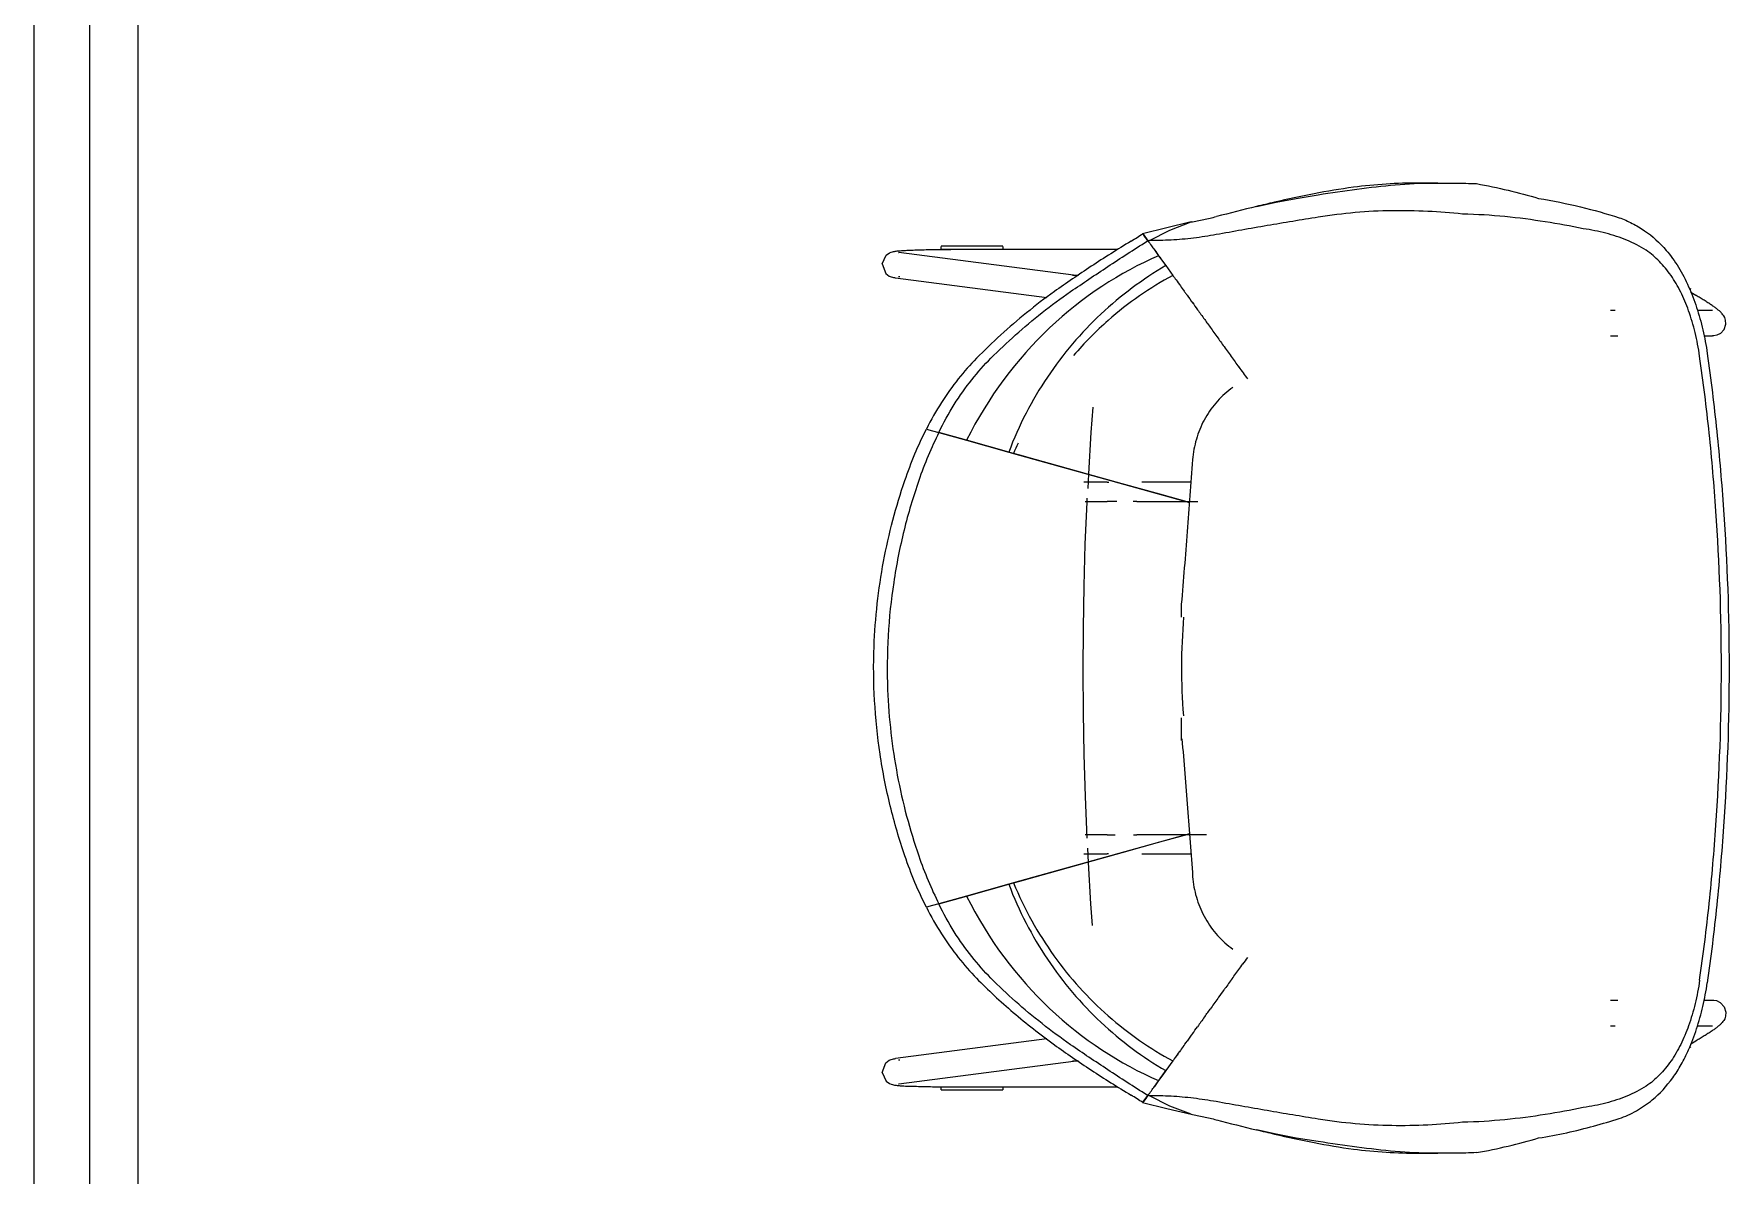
# Model space of a CAD drawing. Header units: millimetres. Extents: x 79795 to 317870, y -36033 to 97293.
# Drawn here: x 185895 to 186956, y 19766 to 20480 of the extents above; entities that cross this region are included whole.
import ezdxf

# ---------------------------------------------------------------- set-up
doc = ezdxf.new("R2010")
doc.units = ezdxf.units.MM
doc.header["$MEASUREMENT"] = 0
doc.layers.add('CSM-STL-XX-ZZ-M3-A-XXXX-00001_detached _19_04_21__rvt-1-Level 4$0$I-FURN', color=8, linetype='CONTINUOUS', lineweight=9)
doc.layers.add('I-FURN', color=8, linetype='CONTINUOUS', lineweight=9)

msp = doc.modelspace()

# ---------------------------------------------------------------- linework, layer by layer
at = {"layer": 'CSM-STL-XX-ZZ-M3-A-XXXX-00001_detached _19_04_21__rvt-1-Level 4$0$I-FURN'}
for p, q in [((185895.4, 21849.3), (185895.4, 19449.3)), ((185930.4, 19449.3), (185930.4, 21849.3)), ((185930.4, 19449.3), (185930.4, 21849.3)), ((185960.4, 21849.3), (185960.4, 19449.3))]:
    msp.add_line(p, q, dxfattribs=at)
at = {"layer": 'I-FURN'}
for p, q in [((186774, 20386.7), (186765.6, 20386.7)), ((186660.5, 20372), (186672.8, 20374.7)), ((186672.8, 20374.7), (186685.4, 20377.1)), ((186685.4, 20377.1), (186699.2, 20379.4)), ((186619.6, 20362.3), (186604.4, 20358.6)), ((186606.4, 20357.1), (186619.6, 20362.3)), ((186604.4, 20358.6), (186589.3, 20354.9)), ((186592.5, 20350.6), (186589.4, 20355)), ((186592.5, 20350.6), (186589.4, 20355)), ((186589.4, 20355), (186592.6, 20350.6)), ((186592.1, 20350.3), (186592.5, 20350.6)), ((186593.6, 20350.8), (186592.6, 20350.6)), ((186593.6, 20350.8), (186606.4, 20357.1)), ((186426.2, 20336.1), (186428.8, 20341.6)), ((186428.8, 20341.6), (186430.9, 20343)), ((186430.9, 20343), (186432, 20343.5)), ((186432, 20343.5), (186432.8, 20343.7)), ((186432.8, 20343.7), (186433.4, 20343.8)), ((186433.4, 20343.8), (186434, 20343.9)), ((186434, 20343.9), (186434.5, 20344)), ((186434.5, 20344), (186435.1, 20344.1)), ((186435.1, 20344.1), (186435.7, 20344.2)), ((186435.7, 20344.2), (186436.3, 20344.2)), ((186436.3, 20344.2), (186436.9, 20344.3)), ((186436.5, 20343.3), (186436.5, 20343.3)), ((186436.5, 20343.3), (186436.7, 20343.2)), ((186436.7, 20343.2), (186436.8, 20343.2)), ((186546, 20329.1), (186436.8, 20343.2)), ((186436.9, 20344.3), (186437.6, 20344.3)), ((186437.6, 20344.3), (186438.3, 20344.4)), ((186438.3, 20344.4), (186439.1, 20344.4)), ((186439.1, 20344.4), (186439.9, 20344.5)), ((186439.9, 20344.5), (186440.8, 20344.5)), ((186440.8, 20344.5), (186441.7, 20344.6)), ((186441.7, 20344.6), (186442.6, 20344.6)), ((186442.6, 20344.6), (186443.6, 20344.7)), ((186443.6, 20344.7), (186444.6, 20344.7)), ((186444.6, 20344.7), (186445.6, 20344.7)), ((186445.6, 20344.7), (186446.7, 20344.8)), ((186446.7, 20344.8), (186447.8, 20344.8)), ((186447.8, 20344.8), (186449, 20344.8)), ((186449, 20344.8), (186450.2, 20344.9)), ((186450.2, 20344.9), (186451.4, 20344.9)), ((186451.4, 20344.9), (186452.6, 20344.9)), ((186452.6, 20344.9), (186453.9, 20345)), ((186453.9, 20345), (186455.2, 20345)), ((186455.2, 20345), (186456.5, 20345)), ((186456.5, 20345), (186457.8, 20345)), ((186457.8, 20345), (186459.2, 20345)), ((186459.2, 20345), (186460.5, 20345.1)), ((186460.5, 20345.1), (186461.9, 20345.1)), ((186461.9, 20345.1), (186463.3, 20345.1)), ((186501.7, 20347.1), (186463.2, 20347.1)), ((186463.2, 20345.1), (186463.2, 20347)), ((186469.2, 20345.1), (186463.2, 20345.1)), ((186463.3, 20345.1), (186464.7, 20345.1)), ((186464.7, 20345.1), (186466.1, 20345.1)), ((186466.1, 20345.1), (186467.5, 20345.1)), ((186467.5, 20345.1), (186468.9, 20345.1)), ((186468.9, 20345.1), (186469.2, 20345.1)), ((186573.8, 20345.1), (186469.2, 20345.1)), ((186501.7, 20347), (186501.7, 20345.1)), ((186596.7, 20344.9), (186599.3, 20341.2)), ((186599.3, 20341.2), (186601.9, 20337.6)), ((186426.2, 20336.1), (186428.5, 20330.1)), ((186428.5, 20330.1), (186430.7, 20328.5)), ((186545.4, 20329.1), (186549.2, 20329.1)), ((186546, 20329.1), (186547.4, 20328.8)), ((186601.9, 20337.6), (186603.8, 20335)), ((186603.8, 20335), (186608.2, 20328.9)), ((186430.7, 20328.5), (186431.9, 20328)), ((186431.9, 20328), (186432.7, 20327.7)), ((186432.7, 20327.7), (186433.4, 20327.6)), ((186433.4, 20327.6), (186433.9, 20327.5)), ((186433.9, 20327.5), (186434.5, 20327.4)), ((186434.5, 20327.4), (186434.7, 20327.4)), ((186434.7, 20327.4), (186529.3, 20315.1)), ((186436.5, 20328.1), (186436.7, 20328.2)), ((186436.7, 20328.2), (186437, 20328.2)), ((186437, 20328.2), (186437.4, 20328.2)), ((186932.1, 20320.6), (186931.9, 20320.1)), ((186935.5, 20316.4), (186932.4, 20318.1)), ((186935.7, 20316.3), (186935.5, 20316.4)), ((186936.3, 20315.9), (186935.7, 20316.3)), ((186936.9, 20315.5), (186936.3, 20315.9)), ((186937.6, 20315.2), (186936.9, 20315.5)), ((186938.2, 20314.8), (186937.6, 20315.2)), ((186938.9, 20314.4), (186938.2, 20314.8)), ((186939.5, 20314), (186938.9, 20314.4)), ((186940.1, 20313.6), (186939.5, 20314)), ((186940.7, 20313.3), (186940.1, 20313.6)), ((186941.3, 20312.9), (186940.7, 20313.3)), ((186941.9, 20312.5), (186941.3, 20312.9)), ((186942.5, 20312.1), (186941.9, 20312.5)), ((186943.1, 20311.8), (186942.5, 20312.1)), ((186943.6, 20311.4), (186943.1, 20311.8)), ((186944.2, 20311.1), (186943.6, 20311.4)), ((186944.7, 20310.7), (186944.2, 20311.1)), ((186945.2, 20310.4), (186944.7, 20310.7)), ((186945.7, 20310), (186945.2, 20310.4)), ((186946.2, 20309.7), (186945.7, 20310)), ((186946.7, 20309.4), (186946.2, 20309.7)), ((186947.2, 20309), (186946.7, 20309.4)), ((186947.6, 20308.7), (186947.2, 20309)), ((186948, 20308.4), (186947.6, 20308.7)), ((186948.4, 20308.1), (186948, 20308.4)), ((186948.8, 20307.8), (186948.4, 20308.1)), ((186949.2, 20307.5), (186948.8, 20307.8)), ((186949.6, 20307.2), (186949.2, 20307.5)), ((186885.1, 20307), (186882.2, 20307)), ((186946, 20307), (186936.5, 20307)), ((186950, 20306.9), (186949.6, 20307.2)), ((186950.3, 20306.6), (186950, 20306.9)), ((186950.7, 20306.3), (186950.3, 20306.6)), ((186951, 20306), (186950.7, 20306.3)), ((186951.4, 20305.6), (186951, 20306)), ((186951.7, 20305.3), (186951.4, 20305.6)), ((186952.1, 20304.8), (186951.7, 20305.3)), ((186952.5, 20304.3), (186952.1, 20304.8)), ((186953, 20303.6), (186952.5, 20304.3)), ((186953.6, 20302.6), (186953, 20303.6)), ((186953.2, 20295.1), (186954.3, 20298.4)), ((186954.1, 20300.9), (186953.6, 20302.6)), ((186954.3, 20298.4), (186954.1, 20300.9)), ((186882.2, 20291), (186886.7, 20291)), ((186940.6, 20291), (186946, 20291)), ((186946.9, 20291), (186946, 20291)), ((186948.6, 20291.4), (186946.9, 20291)), ((186950.9, 20292.5), (186948.6, 20291.4)), ((186953.2, 20295.1), (186950.9, 20292.5)), ((186645.7, 20258.8), (186644.5, 20257.9)), ((186558.1, 20246.4), (186556.9, 20230.5)), ((186454, 20232.7), (186457.8, 20231.6)), ((186454, 20232.7), (186457.8, 20231.6)), ((186457.8, 20231.6), (186461.7, 20230.5)), ((186457.8, 20231.6), (186461.7, 20230.5)), ((186479.1, 20225.7), (186461.7, 20230.5)), ((186461.7, 20230.5), (186479.1, 20225.7)), ((186505.5, 20218.3), (186479.1, 20225.7)), ((186479.1, 20225.7), (186505.5, 20218.3)), ((186556.9, 20230.5), (186555.4, 20204.7)), ((186508.5, 20217.5), (186505.5, 20218.3)), ((186505.5, 20218.3), (186508.5, 20217.5)), ((186512.5, 20216.3), (186508.5, 20217.5)), ((186508.5, 20217.5), (186618.6, 20186.7)), ((186522, 20213.7), (186512.5, 20216.3)), ((186536.3, 20209.7), (186522, 20213.7)), ((186554.7, 20204.5), (186536.3, 20209.7)), ((186576.4, 20198.5), (186554.7, 20204.5)), ((186555.4, 20204.7), (186554.9, 20195.6)), ((186567.2, 20199.4), (186552.6, 20199.4)), ((186567.2, 20199.4), (186568.2, 20199.4)), ((186600.1, 20191.9), (186576.4, 20198.5)), ((186619.5, 20199.4), (186588.9, 20199.4)), ((186618.6, 20186.7), (186600.1, 20191.9)), ((186553.3, 20187.4), (186567.2, 20187.4)), ((186553.4, 20160.7), (186554.5, 20186.9)), ((186554.5, 20186.9), (186554.6, 20189.5)), ((186568, 20187.4), (186567.2, 20187.4)), ((186569, 20187.4), (186568, 20187.4)), ((186570, 20187.4), (186569, 20187.4)), ((186571.1, 20187.4), (186570, 20187.4)), ((186572.1, 20187.4), (186571.1, 20187.4)), ((186573.2, 20187.4), (186572.1, 20187.4)), ((186584.5, 20187.4), (186583.4, 20187.4)), ((186585.7, 20187.4), (186584.5, 20187.4)), ((186585.7, 20187.4), (186623.9, 20187.4)), ((186552.7, 20134.5), (186553.4, 20160.7)), ((186552.2, 20108.1), (186552.7, 20134.5)), ((186552.1, 20081.7), (186552.2, 20108.1)), ((186552.2, 20055.4), (186552.1, 20081.7)), ((186552.7, 20029), (186552.2, 20055.4)), ((186613.5, 20038), (186613.9, 20038.8)), ((186553.5, 20002.8), (186552.7, 20029)), ((186554.6, 19976.6), (186553.5, 20002.8)), ((186618.6, 19979.4), (186508.5, 19948.7)), ((186567.2, 19978.8), (186553.3, 19978.8)), ((186567.2, 19978.8), (186568.2, 19978.8)), ((186568.2, 19978.8), (186569.1, 19978.8)), ((186569.1, 19978.8), (186570.2, 19978.8)), ((186570.2, 19978.8), (186571.2, 19978.8)), ((186571.2, 19978.8), (186572.2, 19978.8)), ((186583.5, 19978.8), (186584.7, 19978.8)), ((186584.7, 19978.8), (186585.7, 19978.8)), ((186629.3, 19978.8), (186585.7, 19978.8)), ((186600.1, 19974.3), (186618.6, 19979.4)), ((186555.4, 19961.5), (186554.9, 19970.5)), ((186576.4, 19967.7), (186600.1, 19974.3)), ((186536.3, 19956.5), (186554.7, 19961.6)), ((186552.6, 19966.8), (186567.2, 19966.8)), ((186554.7, 19961.6), (186576.4, 19967.7)), ((186556.9, 19935.7), (186555.4, 19961.5)), ((186568, 19966.8), (186567.2, 19966.8)), ((186588.9, 19966.8), (186619.5, 19966.8)), ((186479.1, 19940.5), (186505.5, 19947.9)), ((186505.5, 19947.9), (186479.1, 19940.5)), ((186505.5, 19947.9), (186508.5, 19948.7)), ((186508.5, 19948.7), (186505.5, 19947.9)), ((186508.5, 19948.7), (186512.5, 19949.8)), ((186512.5, 19949.8), (186522, 19952.5)), ((186522, 19952.5), (186536.3, 19956.5)), ((186461.7, 19935.6), (186479.1, 19940.5)), ((186479.1, 19940.5), (186461.7, 19935.6)), ((186457.8, 19934.6), (186454, 19933.5)), ((186457.8, 19934.6), (186454, 19933.5)), ((186461.7, 19935.6), (186457.8, 19934.6)), ((186461.7, 19935.6), (186457.8, 19934.6)), ((186557.9, 19922.1), (186556.9, 19935.7)), ((186644.5, 19908.2), (186645.7, 19907.3)), ((186886.7, 19875.2), (186882.2, 19875.2)), ((186946, 19875.2), (186940.6, 19875.2)), ((186946.9, 19875.1), (186946, 19875.2)), ((186948.6, 19874.8), (186946.9, 19875.1)), ((186950.9, 19873.6), (186948.6, 19874.8)), ((186953.2, 19871.1), (186950.9, 19873.6)), ((186952.5, 19861.9), (186952.1, 19861.3)), ((186953, 19862.6), (186952.5, 19861.9)), ((186953.6, 19863.6), (186953, 19862.6)), ((186953.2, 19871.1), (186954.3, 19867.8)), ((186954.1, 19865.2), (186953.6, 19863.6)), ((186954.3, 19867.8), (186954.1, 19865.2)), ((186882.2, 19859.2), (186885.1, 19859.2)), ((186936.5, 19859.2), (186946, 19859.2)), ((186938.2, 19851.4), (186937.6, 19851)), ((186938.9, 19851.8), (186938.2, 19851.4)), ((186939.5, 19852.1), (186938.9, 19851.8)), ((186940.1, 19852.5), (186939.5, 19852.1)), ((186940.7, 19852.9), (186940.1, 19852.5)), ((186941.3, 19853.3), (186940.7, 19852.9)), ((186941.9, 19853.6), (186941.3, 19853.3)), ((186942.5, 19854), (186941.9, 19853.6)), ((186943.1, 19854.4), (186942.5, 19854)), ((186943.6, 19854.7), (186943.1, 19854.4)), ((186944.2, 19855.1), (186943.6, 19854.7)), ((186944.7, 19855.4), (186944.2, 19855.1)), ((186945.2, 19855.8), (186944.7, 19855.4)), ((186945.7, 19856.1), (186945.2, 19855.8)), ((186946.2, 19856.5), (186945.7, 19856.1)), ((186946.7, 19856.8), (186946.2, 19856.5)), ((186947.2, 19857.1), (186946.7, 19856.8)), ((186947.6, 19857.4), (186947.2, 19857.1)), ((186948, 19857.8), (186947.6, 19857.4)), ((186948.4, 19858.1), (186948, 19857.8)), ((186948.8, 19858.4), (186948.4, 19858.1)), ((186949.2, 19858.7), (186948.8, 19858.4)), ((186949.6, 19859), (186949.2, 19858.7)), ((186950, 19859.3), (186949.6, 19859)), ((186950.3, 19859.6), (186950, 19859.3)), ((186950.7, 19859.9), (186950.3, 19859.6)), ((186951, 19860.2), (186950.7, 19859.9)), ((186951.4, 19860.5), (186951, 19860.2)), ((186951.7, 19860.9), (186951.4, 19860.5)), ((186952.1, 19861.3), (186951.7, 19860.9)), ((186529.4, 19851.1), (186434.7, 19838.8)), ((186931.9, 19846.1), (186932.1, 19845.6)), ((186932.4, 19848), (186935.5, 19849.8)), ((186935.7, 19849.9), (186935.5, 19849.8)), ((186936.3, 19850.3), (186935.7, 19849.9)), ((186936.9, 19850.6), (186936.3, 19850.3)), ((186937.6, 19851), (186936.9, 19850.6)), ((186426.2, 19830.1), (186428.5, 19836.1)), ((186426.2, 19830.1), (186428.8, 19824.6)), ((186428.5, 19836.1), (186430.7, 19837.7)), ((186430.7, 19837.7), (186431.9, 19838.2)), ((186431.9, 19838.2), (186432.7, 19838.4)), ((186432.7, 19838.4), (186433.4, 19838.6)), ((186433.4, 19838.6), (186433.9, 19838.7)), ((186433.9, 19838.7), (186434.5, 19838.8)), ((186434.5, 19838.8), (186434.7, 19838.8)), ((186436.5, 19838), (186436.7, 19838)), ((186436.7, 19838), (186437, 19838)), ((186436.8, 19822.9), (186546, 19837.1)), ((186437, 19838), (186437.4, 19837.9)), ((186549.2, 19837.1), (186545.4, 19837.1)), ((186546, 19837.1), (186547.4, 19837.4)), ((186603.8, 19831.2), (186601.9, 19828.5)), ((186608.2, 19837.3), (186603.8, 19831.2)), ((186428.8, 19824.6), (186430.9, 19823.1)), ((186430.9, 19823.1), (186432, 19822.7)), ((186432, 19822.7), (186432.8, 19822.5)), ((186432.8, 19822.5), (186433.4, 19822.3)), ((186433.4, 19822.3), (186434, 19822.2)), ((186434, 19822.2), (186434.5, 19822.1)), ((186434.5, 19822.1), (186435.1, 19822.1)), ((186435.1, 19822.1), (186435.7, 19822)), ((186435.7, 19822), (186436.3, 19821.9)), ((186436.3, 19821.9), (186436.9, 19821.9)), ((186436.5, 19822.9), (186436.5, 19822.9)), ((186436.5, 19822.9), (186436.7, 19822.9)), ((186436.7, 19822.9), (186436.8, 19822.9)), ((186436.9, 19821.9), (186437.6, 19821.8)), ((186437.6, 19821.8), (186438.3, 19821.8)), ((186438.3, 19821.8), (186439.1, 19821.7)), ((186439.1, 19821.7), (186439.9, 19821.7)), ((186439.9, 19821.7), (186440.8, 19821.6)), ((186440.8, 19821.6), (186441.7, 19821.6)), ((186441.7, 19821.6), (186442.6, 19821.5)), ((186442.6, 19821.5), (186443.6, 19821.5)), ((186443.6, 19821.5), (186444.6, 19821.5)), ((186444.6, 19821.5), (186445.6, 19821.4)), ((186445.6, 19821.4), (186446.7, 19821.4)), ((186446.7, 19821.4), (186447.8, 19821.4)), ((186447.8, 19821.4), (186449, 19821.3)), ((186449, 19821.3), (186450.2, 19821.3)), ((186450.2, 19821.3), (186451.4, 19821.3)), ((186451.4, 19821.3), (186452.6, 19821.2)), ((186452.6, 19821.2), (186453.9, 19821.2)), ((186453.9, 19821.2), (186455.2, 19821.2)), ((186455.2, 19821.2), (186456.5, 19821.2)), ((186456.5, 19821.2), (186457.8, 19821.1)), ((186457.8, 19821.1), (186459.2, 19821.1)), ((186459.2, 19821.1), (186460.5, 19821.1)), ((186460.5, 19821.1), (186461.9, 19821.1)), ((186461.9, 19821.1), (186463.3, 19821.1)), ((186463.2, 19821.1), (186463.2, 19821.3)), ((186463.2, 19819.1), (186463.2, 19821.1)), ((186463.2, 19821.1), (186469.2, 19821.1)), ((186463.3, 19821.1), (186464.7, 19821.1)), ((186464.7, 19821.1), (186466.1, 19821.1)), ((186466.1, 19821.1), (186467.5, 19821.1)), ((186467.5, 19821.1), (186468.9, 19821.1)), ((186468.9, 19821.1), (186469.2, 19821.1)), ((186469.2, 19821.1), (186573.8, 19821.1)), ((186501.7, 19821.1), (186501.7, 19819.1)), ((186599.3, 19825), (186596.7, 19821.3)), ((186601.9, 19828.5), (186599.3, 19825)), ((186463.2, 19819.1), (186501.7, 19819.1)), ((186589.3, 19811.2), (186604.4, 19807.6)), ((186589.4, 19811.2), (186592.5, 19815.6)), ((186592.6, 19815.6), (186589.4, 19811.2)), ((186589.7, 19811.7), (186592.5, 19815.6)), ((186592.5, 19815.6), (186592.1, 19815.9)), ((186593.6, 19815.4), (186592.6, 19815.6)), ((186606.4, 19809), (186593.6, 19815.4)), ((186619.6, 19803.9), (186606.4, 19809)), ((186604.4, 19807.6), (186619.6, 19803.9)), ((186672.8, 19791.5), (186660.5, 19794.2)), ((186685.4, 19789), (186672.8, 19791.5)), ((186699.2, 19786.8), (186685.4, 19789)), ((186765.6, 19779.5), (186774, 19779.5))]:
    msp.add_line(p, q, dxfattribs=at)
msp.add_arc((186989.7, 20083.1), 376.1, 175.1287, 184.5366, dxfattribs=at)
for centre, major_axis, ratio, start_param, end_param in [((187901.8, 15212.1), (0, -5312.6), 0.981627, 3.381927, 3.386869), ((188475.1, 16129.9), (5989.8, 0), 0.743145, 1.876602, 1.878583), ((186206.7, 20680.8), (582, 0), 0.743145, 5.413461, 5.430001), ((186206.7, 19485.4), (582, 0), 0.743145, 0.853184, 0.869724), ((187901.8, 24954), (0, -5312.6), 0.981627, 6.037909, 6.042851), ((188475.1, 24036.3), (5989.8, 0), 0.743145, 4.404602, 4.406583)]:
    msp.add_ellipse(centre, major_axis=major_axis, ratio=ratio, start_param=start_param, end_param=end_param, dxfattribs=at)
for points in [[(186721.2, 20384), (186713, 20382.9), (186696.6, 20380.1), (186680.1, 20376.6), (186671.8, 20374.7)], [(186699.2, 20379.4), (186707.3, 20380.6), (186723.5, 20383), (186747.5, 20385.8), (186763.2, 20386.7), (186771, 20386.7)], [(186762, 20386.7), (186755.3, 20386.7), (186741.7, 20386.2), (186728, 20384.9), (186721.2, 20384)], [(186771, 20386.7), (186768, 20386.7), (186765, 20386.7), (186762, 20386.7)], [(186771, 20386.7), (186775.6, 20386.7), (186784.8, 20386.7), (186793.8, 20386.5), (186798.3, 20386.3)], [(186798.3, 20386.3), (186805, 20385.1), (186818.2, 20382.3), (186830.8, 20378.9), (186837.1, 20377.1)], [(186837.1, 20377.1), (186846.1, 20375.6), (186863.6, 20372), (186879.8, 20367.5), (186887.5, 20365)], [(186619.6, 20362.3), (186622.2, 20362.7), (186627.5, 20363.8), (186632.8, 20365), (186635.4, 20365.7)], [(186699.2, 20365.3), (186688.5, 20363.6), (186667.3, 20360.1), (186646, 20356.3), (186635.4, 20354.4)], [(186789.5, 20367.3), (186782.4, 20368.1), (186767.8, 20369.1), (186745.3, 20369.6), (186722.4, 20368.5), (186706.9, 20366.5), (186699.2, 20365.3)], [(186865.1, 20358.1), (186857.4, 20359.7), (186841.5, 20362.5), (186816.3, 20366), (186798.6, 20367), (186789.5, 20367.3)], [(186582.1, 20350.3), (186573.5, 20345.1), (186556.8, 20334.6), (186541.5, 20324), (186534.1, 20318.8)], [(186544.2, 20318.8), (186551.8, 20323.9), (186567.3, 20334.4), (186583.7, 20345), (186592.1, 20350.3)], [(186592.5, 20350.6), (186591.7, 20351.8), (186590.6, 20353.2), (186589.4, 20355)], [(186592.6, 20350.6), (186594.2, 20348.3), (186595.5, 20346.4), (186596.7, 20344.9)], [(186635.4, 20354.4), (186630.7, 20353.5), (186621.1, 20352.1), (186607.1, 20350.8), (186598, 20350.7), (186593.6, 20350.8)], [(186904.5, 20344.7), (186900.6, 20347.1), (186892.5, 20351.2), (186879.3, 20355.5), (186869.9, 20357.4), (186865.1, 20358.1)], [(186599.3, 20341.2), (186575, 20330.7), (186528.3, 20300.4), (186492.6, 20252.7), (186479.1, 20225.7)], [(186596.7, 20344.9), (186597.8, 20343.3), (186598.7, 20342.1), (186599.3, 20341.2)], [(186599.3, 20341.2), (186600.3, 20339.8), (186601.1, 20338.7), (186601.9, 20337.6)], [(186931, 20306.8), (186929.5, 20310.9), (186926.3, 20318.7), (186920.2, 20329.1), (186912.9, 20337.9), (186907.4, 20342.6), (186904.5, 20344.7)], [(186603.8, 20335), (186589.4, 20326.5), (186562, 20306.2), (186528.2, 20266.5), (186511.8, 20235), (186505.5, 20218.3)], [(186601.9, 20337.6), (186602.6, 20336.6), (186603.3, 20335.7), (186603.8, 20335)], [(186534.1, 20318.8), (186528.1, 20314.5), (186516.5, 20305.6), (186500.3, 20291.7), (186490.2, 20282), (186485.3, 20277)], [(186494.3, 20277), (186499.3, 20282), (186509.6, 20291.7), (186526.1, 20305.7), (186538.1, 20314.5), (186544.2, 20318.8)], [(186931, 20321.8), (186932.9, 20317.7), (186936.2, 20309), (186940.1, 20294.9), (186942, 20285), (186942.7, 20279.9)], [(186617.1, 20316.5), (186618.2, 20315), (186619.4, 20313.3), (186620.7, 20311.5)], [(186620.5, 20311.9), (186621.5, 20310.5), (186622.6, 20309), (186623.7, 20307.4)], [(186623.7, 20307.4), (186625.1, 20305.5), (186626.5, 20303.5), (186628, 20301.4)], [(186627.7, 20301.9), (186628.9, 20300.1), (186630.2, 20298.3), (186631.6, 20296.5)], [(186937.9, 20278.3), (186937.2, 20283.4), (186935.3, 20293.2), (186932.6, 20302.4), (186931, 20306.8)], [(186631.6, 20296.5), (186633.1, 20294.3), (186634.7, 20292.1), (186636.4, 20289.8)], [(186635.9, 20290.5), (186637.3, 20288.5), (186638.8, 20286.4), (186640.3, 20284.3)], [(186485.3, 20277), (186481.4, 20273), (186473.8, 20264.4), (186463.1, 20249.6), (186456.9, 20238.5), (186454, 20232.7)], [(186461.7, 20230.5), (186464.7, 20236.7), (186471.1, 20248.4), (186482.2, 20263.9), (186490.1, 20272.9), (186494.3, 20277)], [(186640.3, 20284.3), (186642, 20282), (186643.7, 20279.7), (186645.4, 20277.3)], [(186644.8, 20278.2), (186646.3, 20276), (186647.9, 20273.8), (186649.6, 20271.5)], [(186649.5, 20271.6), (186651.3, 20269.1), (186653.1, 20266.6), (186654.9, 20264.1)], [(186644.5, 20257.9), (186641, 20255.3), (186634.7, 20249.3), (186627.4, 20238.6), (186622.5, 20226.5), (186620.9, 20217.9), (186620.6, 20213.6)], [(186440.5, 20200.5), (186442.4, 20206.2), (186446.6, 20217.3), (186451.4, 20227.7), (186454, 20232.7)], [(186461.7, 20230.5), (186459.4, 20225.8), (186454.9, 20216.1), (186451, 20205.8), (186449.2, 20200.5)], [(186511.3, 20223.9), (186510.3, 20221.8), (186509.4, 20219.6), (186508.5, 20217.5)], [(186620.6, 20213.6), (186619.5, 20198.6), (186617.2, 20168.6), (186614.8, 20138.3), (186613.5, 20123.2)], [(186613.5, 20123.2), (186613.5, 20120.4), (186613.5, 20117.7), (186613.5, 20115)], [(186613.5, 20052), (186613.5, 20047.4), (186613.5, 20042.7), (186613.5, 20038)], [(186613.9, 20038.8), (186615.1, 20024.3), (186617.4, 19995.5), (186619.6, 19966.8), (186620.6, 19952.6)], [(186454, 19933.5), (186451.4, 19938.5), (186446.6, 19948.9), (186442.4, 19959.9), (186440.5, 19965.6)], [(186449.2, 19965.6), (186451, 19960.3), (186454.9, 19950), (186459.4, 19940.3), (186461.7, 19935.6)], [(186505.5, 19947.9), (186511.8, 19931.2), (186528.2, 19899.7), (186562, 19859.9), (186589.4, 19839.6), (186603.8, 19831.2)], [(186508.5, 19948.7), (186515.2, 19932.4), (186532.3, 19901.8), (186566.7, 19863.9), (186593.9, 19845), (186608.2, 19837.3)], [(186620.6, 19952.6), (186620.9, 19948.2), (186622.5, 19939.7), (186627.4, 19927.6), (186634.7, 19916.8), (186641, 19910.8), (186644.5, 19908.2)], [(186479.1, 19940.5), (186492.6, 19913.4), (186528.3, 19865.8), (186575, 19835.5), (186599.3, 19825)], [(186454, 19933.5), (186456.9, 19927.6), (186463.1, 19916.6), (186473.8, 19901.8), (186481.4, 19893.1), (186485.3, 19889.1)], [(186494.3, 19889.1), (186490.1, 19893.3), (186482.2, 19902.3), (186471.1, 19917.8), (186464.7, 19929.5), (186461.7, 19935.6)], [(186654.9, 19902.1), (186653.9, 19900.7), (186652.9, 19899.3), (186651.9, 19897.9)], [(186485.3, 19889.1), (186492.5, 19881.7), (186507.9, 19867.4), (186525.1, 19853.9), (186534.1, 19847.4)], [(186544.2, 19847.4), (186538.1, 19851.7), (186526.2, 19860.5), (186509.5, 19874.4), (186499.3, 19884.2), (186494.3, 19889.1)], [(186937.9, 19887.9), (186937.2, 19882.8), (186935.3, 19873), (186932.6, 19863.8), (186931, 19859.3)], [(186931, 19844.3), (186932.9, 19848.5), (186936.2, 19857.2), (186940.1, 19871.3), (186942, 19881.2), (186942.7, 19886.2)], [(186636.4, 19876.4), (186634.7, 19874.1), (186633.1, 19871.9), (186631.6, 19869.7)], [(186628, 19864.8), (186626.5, 19862.7), (186625.1, 19860.7), (186623.7, 19858.7)], [(186627.7, 19864.3), (186628.9, 19866), (186630.2, 19867.8), (186631.6, 19869.7)], [(186620.7, 19854.6), (186619.4, 19852.9), (186618.3, 19851.2), (186617.2, 19849.7)], [(186620.5, 19854.3), (186621.5, 19855.7), (186622.6, 19857.2), (186623.7, 19858.7)], [(186931, 19859.3), (186929.5, 19855.2), (186926.3, 19847.4), (186920.2, 19837), (186912.9, 19828.2), (186907.4, 19823.5), (186904.5, 19821.5)], [(186534.1, 19847.4), (186541.5, 19842.1), (186556.9, 19831.5), (186573.5, 19821), (186582.1, 19815.9)], [(186592.1, 19815.9), (186583.7, 19821.2), (186567.3, 19831.8), (186551.8, 19842.2), (186544.2, 19847.4)], [(186614.7, 19846.3), (186613, 19843.9), (186610.1, 19839.9), (186608.6, 19837.9), (186608.2, 19837.3)], [(186614.6, 19846.2), (186615.4, 19847.2), (186616.2, 19848.4), (186617.1, 19849.7)], [(186601.9, 19828.5), (186602.6, 19829.6), (186603.3, 19830.5), (186603.8, 19831.2)], [(186592.6, 19815.6), (186594.2, 19817.8), (186595.5, 19819.7), (186596.7, 19821.3)], [(186596.7, 19821.3), (186597.8, 19822.8), (186598.7, 19824.1), (186599.3, 19825)], [(186599.3, 19825), (186600.3, 19826.3), (186601.1, 19827.5), (186601.9, 19828.5)], [(186904.5, 19821.5), (186900.6, 19819.1), (186892.5, 19814.9), (186879.3, 19810.7), (186869.9, 19808.8), (186865.1, 19808.1)], [(186592.5, 19815.6), (186591.8, 19814.5), (186590.8, 19813.2), (186589.7, 19811.7)], [(186635.4, 19811.8), (186630.7, 19812.6), (186621.1, 19814.1), (186607.1, 19815.3), (186598, 19815.5), (186593.6, 19815.4)], [(186699.2, 19800.9), (186688.5, 19802.6), (186667.3, 19806.1), (186646, 19809.9), (186635.4, 19811.8)], [(186619.6, 19803.9), (186622.2, 19803.4), (186627.5, 19802.4), (186632.8, 19801.1), (186635.4, 19800.5)], [(186789.5, 19798.9), (186782.4, 19798.1), (186767.8, 19797), (186745.3, 19796.5), (186722.4, 19797.7), (186706.9, 19799.6), (186699.2, 19800.9)], [(186865.1, 19808.1), (186857.4, 19806.5), (186841.5, 19803.6), (186816.3, 19800.2), (186798.6, 19799.1), (186789.5, 19798.9)], [(186837.1, 19789.1), (186843.1, 19790), (186854.9, 19792.2), (186871.7, 19796.5), (186882.4, 19799.6), (186887.5, 19801.2)], [(186671.8, 19791.5), (186680.1, 19789.6), (186696.6, 19786), (186713, 19783.2), (186721.2, 19782.1)], [(186798.3, 19779.9), (186805, 19781.1), (186818.2, 19783.9), (186830.9, 19787.3), (186837.1, 19789.1)], [(186771, 19779.5), (186763.2, 19779.5), (186747.5, 19780.4), (186723.5, 19783.2), (186707.3, 19785.6), (186699.2, 19786.8)], [(186721.2, 19782.1), (186728, 19781.3), (186741.7, 19780), (186755.3, 19779.5), (186762, 19779.5)], [(186762, 19779.5), (186765, 19779.5), (186768, 19779.5), (186771, 19779.5)], [(186798.3, 19779.9), (186793.8, 19779.7), (186784.8, 19779.5), (186775.6, 19779.5), (186771, 19779.5)]]:
    msp.add_open_spline(points, degree=3, dxfattribs=at)
for points, knots in [([(186887.5, 20365), (186890.3, 20364), (186895.8, 20361.6), (186906.1, 20355.5), (186916, 20346.6), (186924.9, 20334.3), (186929.1, 20326.2), (186931, 20321.8)], [-1, -1, -1, -1, -0.85, -0.7, -0.4, -0.2, 0, 0, 0, 0]), ([(186608.2, 20328.9), (186593.9, 20321.2), (186572, 20306), (186552.9, 20286.7), (186546.1, 20278.8)], [0, 0, 0, 0, 0.3333333, 0.5362782, 0.5362782, 0.5362782, 0.5362782]), ([(186608.2, 20328.9), (186608.5, 20328.4), (186609.5, 20327.1), (186611.9, 20323.8), (186613.9, 20321), (186614.7, 20319.8)], [-1, -1, -1, -1, -0.8928571, -0.7857143, -0.7142857, -0.7142857, -0.7142857, -0.7142857]), ([(186614.6, 20320), (186615, 20319.4), (186615.8, 20318.3), (186616.7, 20317.1), (186617.1, 20316.5)], [-0.71428571, -0.71428571, -0.71428571, -0.71428571, -0.67857143, -0.64817114, -0.64817114, -0.64817114, -0.64817114]), ([(186937.9, 19887.9), (186940.2, 19903.8), (186944.2, 19935.9), (186949.8, 20001), (186952.7, 20083.1), (186949.8, 20165.2), (186944.2, 20230.2), (186940.2, 20262.3), (186937.9, 20278.3)], [-1, -1, -1, -1, -0.875, -0.75, -0.5, -0.25, -0.125, 0, 0, 0, 0]), ([(186942.7, 20279.9), (186945, 20263.8), (186948.9, 20231.4), (186954.6, 20165.9), (186957.5, 20083.1), (186954.6, 20000.3), (186948.9, 19934.7), (186945, 19902.4), (186942.7, 19886.2)], [-1, -1, -1, -1, -0.875, -0.75, -0.5, -0.25, -0.125, 0, 0, 0, 0]), ([(186440.5, 19965.6), (186437, 19975.8), (186430.9, 19996.6), (186424.5, 20029.2), (186421, 20062.8), (186420.6, 20103.4), (186424.9, 20141.4), (186432.7, 20175.8), (186437.7, 20192.4), (186440.5, 20200.5)], [-1, -1, -1, -1, -0.861111, -0.722222, -0.583333, -0.444444, -0.222222, -0.111111, 0, 0, 0, 0]), ([(186449.2, 20200.5), (186445.7, 20190.4), (186439.5, 20169.6), (186433, 20136.9), (186429.5, 20103.4), (186429.1, 20062.7), (186433.5, 20024.7), (186441.3, 19990.3), (186446.4, 19973.8), (186449.2, 19965.6)], [-1, -1, -1, -1, -0.861111, -0.722222, -0.583333, -0.444444, -0.222222, -0.111111, 0, 0, 0, 0]), ([(186644.8, 19888), (186645.5, 19889), (186647.9, 19892.3), (186650.3, 19895.7), (186652, 19898)], [0.8571429, 0.8571429, 0.8571429, 0.8571429, 0.8928571, 0.9674962, 0.9674962, 0.9674962, 0.9674962]), ([(186645.4, 19888.9), (186643.9, 19886.8), (186642.2, 19884.4), (186640.5, 19882.1), (186640.3, 19881.9)], [-0.85714286, -0.85714286, -0.85714286, -0.85714286, -0.78571429, -0.77790979, -0.77790979, -0.77790979, -0.77790979]), ([(186635.9, 19875.6), (186636.2, 19876.1), (186637.7, 19878.1), (186639.2, 19880.2), (186640.3, 19881.8), (186640.3, 19881.8)], [0.71428571, 0.71428571, 0.71428571, 0.71428571, 0.73214286, 0.78571429, 0.78716796, 0.78716796, 0.78716796, 0.78716796]), ([(186610.4, 19840.4), (186610.9, 19841.1), (186611.7, 19842.1), (186612.5, 19843.3), (186612.6, 19843.4)], [0.14285714, 0.14285714, 0.14285714, 0.14285714, 0.21428571, 0.22633409, 0.22633409, 0.22633409, 0.22633409]), ([(186887.5, 19801.2), (186891.3, 19802.5), (186898.5, 19805.8), (186910.1, 19813.8), (186919.4, 19823.7), (186926.5, 19834.9), (186929.6, 19841.1), (186931, 19844.3)], [0, 0, 0, 0, 0.2, 0.4, 0.7, 0.85, 1, 1, 1, 1])]:
    msp.add_open_spline(points, degree=3, knots=knots, dxfattribs=at)

doc.saveas('drawing.dxf')
